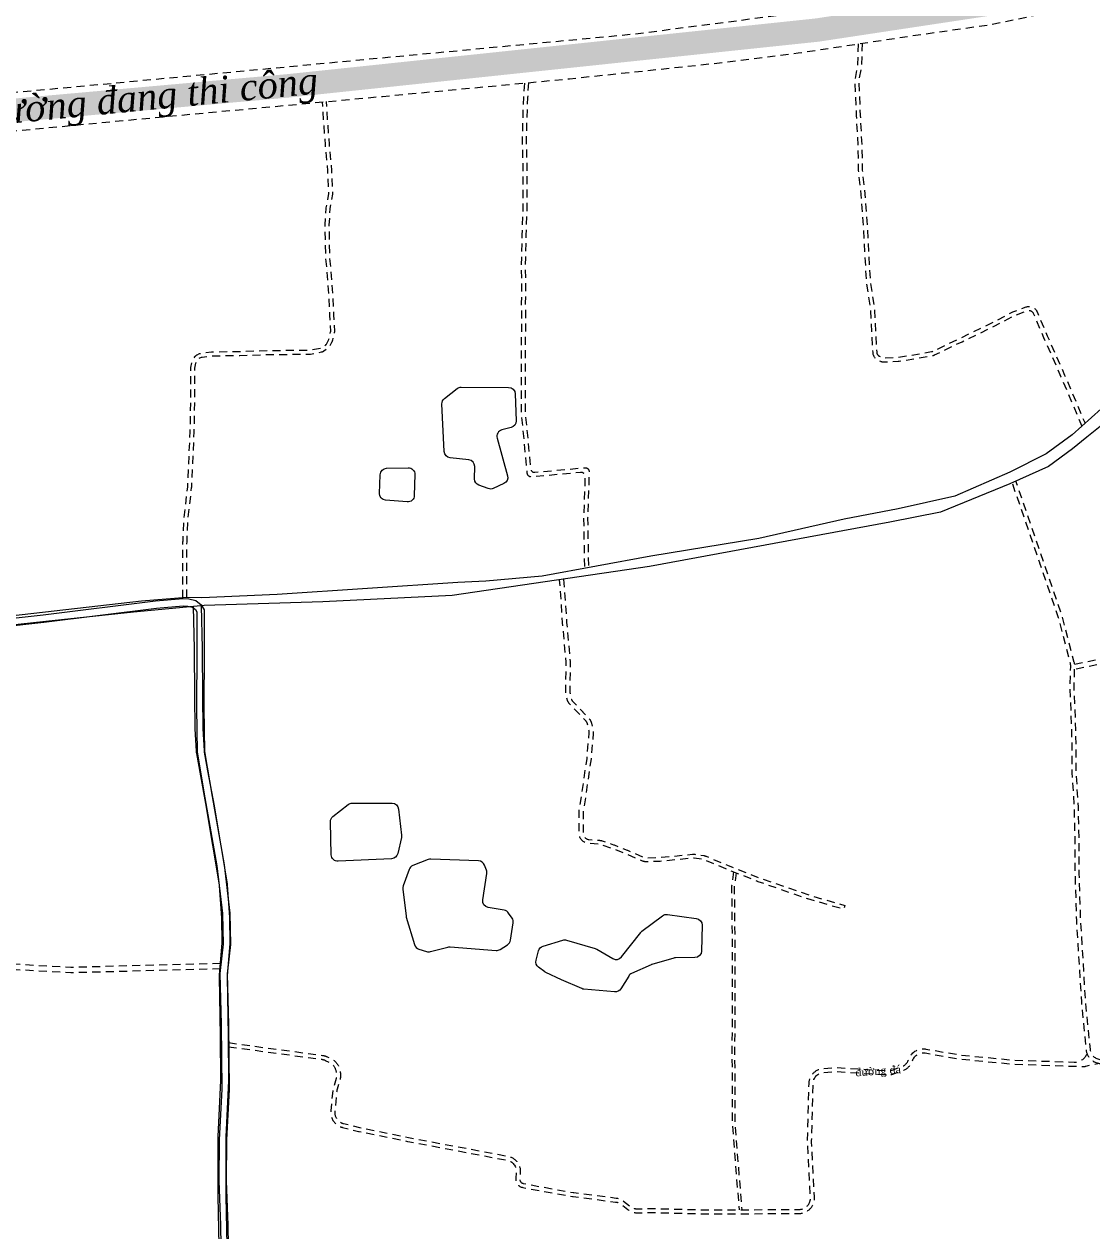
# Model space of a CAD drawing. Header units: metres. Extents: x 556238 to 587446, y 1177111 to 1219372.
# Drawn here: x 578796 to 579595, y 1197665 to 1198566 of the extents above; entities that cross this region are included whole.
import ezdxf

# ---------------------------------------------------------------- set-up
doc = ezdxf.new("R2010")
doc.units = ezdxf.units.M
doc.header["$MEASUREMENT"] = 0
doc.linetypes.add('Xr_Nen GT$0$MON', pattern=[10, 6, -4])
doc.layers.add('DUONG GIAO THONG', color=7, linetype='Continuous')
for name, color, linetype, lineweight in [('Xr_Nen GT$0$DUONG NHUA', 38, 'Continuous', 0), ('Xr_Nen GT$0$DUONG_DA', 38, 'Xr_Nen GT$0$MON', 0), ('Xr_Nen GT$1$SONG_HO', 250, 'Continuous', 0)]:
    doc.layers.add(name, color=color, linetype=linetype, lineweight=lineweight)
doc.styles.add('Xr_Nen GT$0$ROMANS', font='romans.shx')
doc.linetypes.add('Xr_Nen GT$0$TL_P', pattern='A,2,[130,ltypeshp.shx,S=1,R=0,X=0,Y=-1],2', length=4)
doc.linetypes.add('Xr_Nen GT$1$TL_T', pattern='A,2,[130,ltypeshp.shx,S=1,R=0,X=0,Y=1],2', length=4)

# ---------------------------------------------------------------- blocks, each defined once
blk = doc.blocks.new('GT CHINH')
at = {"layer": 'DUONG GIAO THONG', "color": 9, "ltscale": 5, "const_width": 17.5}
blk.add_lwpolyline([(9600.34, 1241.08), (10380.2, 697.39), (10412.89, 663.04), (11029.85, 179.5), (11728, -375.86), (11871.14, -480.88), (11920.46, -512.96), (11974.91, -539.45), (12017.55, -557.15), (12082.46, -571.59), (12223.87, -599.66), (12748.96, -698.88), (12818.38, -714.02), (12898.72, -727.7), (12974.75, -733.01), (13015.14, -731.55), (13104.1, -722.61), (13602.88, -678.05), (13998.06, -636.41), (14123.63, -617.4), (14474.45, -540.82)], dxfattribs=at)

msp = doc.modelspace()

# ---------------------------------------------------------------- linework, layer by layer
at = {"layer": 'Xr_Nen GT$0$DUONG NHUA', "flags": 128}
for points in [[(579612.29641, 1198274.7853), (579591.21363, 1198257.90782), (579580.50088, 1198249.16932), (579562.41771, 1198235.97576), (579533.70748, 1198222.9536), (579481.77049, 1198201.64531), (579443.93823, 1198194.16759), (579264.25631, 1198161.17496), (579116.69092, 1198139.47198), (579019.77788, 1198134.63493), (578931.15973, 1198132.00904), (578878.31097, 1198127.10723), (578812.59456, 1198120.07797), (578741.23822, 1198112.36592)], [(579601.94426, 1198278.97964), (579580.15269, 1198259.49675), (579560.797, 1198245.25381), (579533.67232, 1198231.63072), (579492.39535, 1198213.68479), (579450.07011, 1198204.12243), (579409.71052, 1198196.52492), (579346.01267, 1198182.15303), (579265.0468, 1198168.77277), (579183.8812, 1198153.95027), (579141.75229, 1198150.08431), (579120.85225, 1198149.26178), (578985.67396, 1198140.10736), (578929.37739, 1198137.8006), (578918.27745, 1198137.94079), (578884.16777, 1198135.20303), (578818.85333, 1198127.7364), (578768.68362, 1198121.90336)], [(578743.48582, 1198117.5003), (578810.67649, 1198125.02861), (578894.81171, 1198135.54051), (578915.37109, 1198137.25821), (578919.7621, 1198137.08366), (578924.9411, 1198135.81694), (578928.84539, 1198132.54628), (578931.01185, 1198128.68208), (578931.01185, 1198125.8808), (578931.22547, 1198097.64581), (578930.91848, 1198055.53717), (578931.27351, 1198022.99138), (578937.15544, 1197989.15447), (578945.96773, 1197938.26044), (578950.41269, 1197902.06507), (578950.81179, 1197878.54157), (578948.27387, 1197856.67609), (578949.2413, 1197818.93639), (578949.73162, 1197770.3691), (578947.7537, 1197732.58053), (578947.68391, 1197701.95195), (578948.70599, 1197668.92971), (578949.57169, 1197622.36132)], [(578744.15992, 1198112.04142), (578811.32366, 1198119.5667), (578895.38184, 1198130.06899), (578915.49128, 1198131.74909), (578918.99182, 1198131.60993), (578922.39069, 1198130.77862), (578924.54085, 1198128.97741), (578925.51185, 1198127.24549), (578925.51185, 1198125.85999), (578925.72532, 1198097.64505), (578925.41826, 1198055.52722), (578925.77869, 1198022.48714), (578931.7367, 1197988.21252), (578940.52525, 1197937.45558), (578944.91839, 1197901.68217), (578945.30639, 1197878.81317), (578942.76571, 1197856.92391), (578943.74201, 1197818.83815), (578944.23017, 1197770.48519), (578942.25403, 1197732.73064), (578942.18371, 1197701.87312), (578943.20757, 1197668.79352), (578944.07436, 1197622.16633)]]:
    msp.add_lwpolyline(points, dxfattribs=at)
for points in [[(578942.76395, 1197628.88932), (578941.49305, 1197690.43353, -0.005805289), (578941.49033, 1197690.73538), (578941.60329, 1197734.6251, -0.010572379), (578941.61632, 1197735.17465), (578943.48995, 1197776.91118, 0.012865125), (578943.49684, 1197777.27128), (578943.28004, 1197810.13875, 0.002703634), (578943.27913, 1197810.21445), (578942.50928, 1197854.42783, -0.024324893), (578942.54875, 1197855.69136), (578944.48127, 1197879.83571, 0.021477755), (578944.50346, 1197880.4364), (578944.39712, 1197898.07682, 0.016454406), (578944.37919, 1197898.53707), (578942.66026, 1197922.4233, 0.023243687), (578942.58347, 1197923.06923), (578937.6288, 1197952.86175, -0.000206949), (578937.62704, 1197952.87237), (578932.96358, 1197981.05796, 0.005022954), (578932.93923, 1197981.19648), (578928.07347, 1198007.33279, -0.001112255), (578928.06301, 1198007.38967), (578925.52646, 1198021.35985, -0.032019616), (578925.33461, 1198023.01206), (578924.46957, 1198039.76892, -0.009225778), (578924.45368, 1198040.24836), (578924.10826, 1198063.78357, -0.001731854), (578924.10725, 1198063.87362), (578923.83048, 1198099.59311, 0.003883086), (578923.82879, 1198099.70183), (578923.09395, 1198131.26093)], [(578948.76267, 1197629.0132), (578947.49178, 1197690.5574, -0.005805289), (578947.49031, 1197690.71994), (578947.60327, 1197734.60966, -0.010572379), (578947.61029, 1197734.90557), (578949.48391, 1197776.6421, 0.012865125), (578949.49671, 1197777.31085), (578949.27991, 1197810.17833, 0.002703634), (578949.27823, 1197810.31891), (578948.50837, 1197854.53228, -0.024324893), (578948.52962, 1197855.21265), (578950.46214, 1197879.357, 0.021477755), (578950.50335, 1197880.47257), (578950.39701, 1197898.11298, 0.016454406), (578950.36372, 1197898.96773), (578948.64478, 1197922.85397, 0.023243687), (578948.50218, 1197924.05354), (578943.54751, 1197953.84607, -0.000206949), (578943.54656, 1197953.85179), (578938.8831, 1197982.03738, 0.005022954), (578938.83788, 1197982.29462), (578933.97212, 1198008.43093, -0.001112255), (578933.96649, 1198008.46156), (578931.42994, 1198022.43174, -0.032019616), (578931.32664, 1198023.32139), (578930.46159, 1198040.07825, -0.009225778), (578930.45303, 1198040.33641), (578930.10761, 1198063.87162, -0.001731854), (578930.10707, 1198063.92011), (578929.8303, 1198099.6396, 0.003883086), (578929.82717, 1198099.8415), (578929.08264, 1198131.81639)]]:
    msp.add_lwpolyline(points, format="xyb", dxfattribs=at)
at = {"layer": 'Xr_Nen GT$0$DUONG_DA', "flags": 128}
for points in [[(581277.833, 1198924.969), (581243.48119, 1198930.42656), (581137.528, 1198939.25443), (581035.78385, 1198936.55239), (580977.41788, 1198930.64465), (580899.48507, 1198917.61073), (580841.51845, 1198904.57686), (580758.11105, 1198884.78461), (580647.69315, 1198858.49223), (580385.44316, 1198794.03726), (580199.08255, 1198751.36932), (580068.07723, 1198720.02263), (579901.48598, 1198680.41515), (579680.78603, 1198628.17811), (579513.76989, 1198595.56652), (579429.47509, 1198581.79151), (579252.50424, 1198558.87604), (578864.15355, 1198522.23584), (578652.43211, 1198502.62715), (578487.8953, 1198487.36181), (578403.22756, 1198480.12838), (578374.93208, 1198479.36116), (578347.07513, 1198479.58037), (578317.86342, 1198481.80373), (578289.86047, 1198485.09212), (578261.46578, 1198489.31065), (578236.25975, 1198497.1883), (578212.93223, 1198524.46034), (578206.75735, 1198531.64489), (578205.83115, 1198533.76061), (578206.30203, 1198535.61682)], [(578198.83511, 1198528.92897), (578200.22889, 1198527.19939), (578210.67371, 1198515.68411), (578218.21038, 1198491.87189), (578230.62114, 1198480.51802), (578258.61048, 1198475.08674), (578286.97246, 1198470.73755), (578315.23701, 1198467.46783), (578343.85377, 1198465.41156), (578360.56069, 1198465.09048), (578383.282, 1198465.12057), (578429.28829, 1198467.47283), (578429.87397, 1198453.5559), (578457.68652, 1198455.67624), (578486.47624, 1198458.26692), (578514.7236, 1198461.03821), (578536.52252, 1198462.93482), (578593.35268, 1198468.54394), (578622.05057, 1198471.01779), (578679.30982, 1198476.31734), (578764.26828, 1198484.39733), (578922.37947, 1198499.2836), (579064.58186, 1198512.49439), (579204.39372, 1198525.66477), (579318.42152, 1198537.76591), (579375.40704, 1198544.99999), (579457.67884, 1198557.41268), (579517.45867, 1198565.91741), (579570.13604, 1198576.71776), (579681.31022, 1198599.4278), (579840.04529, 1198636.04665), (579926.70439, 1198656.95313), (580064.83495, 1198689.96697), (580092.93194, 1198696.65664), (580231.23153, 1198729.39117), (580397.25076, 1198769.48577), (580644.89295, 1198828.50843), (580810.79333, 1198868.40069), (580894.50658, 1198887.4152), (580949.97542, 1198898.25686), (580978.46793, 1198902.29128), (581006.417, 1198905.62745), (581034.52136, 1198908.11018), (581063.26168, 1198909.8763), (581091.38803, 1198910.85395), (581120.24818, 1198911.04952), (581148.19106, 1198910.18033), (581176.63604, 1198908.70235), (581205.5281, 1198905.99264), (581233.45036, 1198902.81498), (581272.895, 1198897.96)], [(578943.34557, 1197864.3602), (578831.52343, 1197861.49638), (578656.9284, 1197870.93647), (578589.57367, 1197870.35511)], [(578943.44797, 1197860.36151), (578831.46657, 1197857.49362), (578656.8376, 1197866.93553), (578589.60819, 1197866.35525)]]:
    msp.add_lwpolyline(points, dxfattribs=at)
for points in [[(579420.08965, 1198551.74144), (579419.65825, 1198536.26137, -0.035727063), (579419.60873, 1198535.76429), (579417.65126, 1198524.40912, 0.054520224), (579417.56401, 1198522.99849), (579418.73847, 1198498.11135, 0.000969179), (579418.73971, 1198498.08618), (579419.94524, 1198474.48433, -0.008561834), (579419.9493, 1198474.36454), (579420.22944, 1198457.6786, 0.02193816), (579420.264, 1198457.10953), (579422.47454, 1198436.03821, -0.009335653), (579422.48575, 1198435.908), (579424.54968, 1198405.23375, -0.003851622), (579424.55288, 1198405.17992), (579426.16572, 1198374.05841, 0.025149698), (579426.2323, 1198373.40833), (579429.41613, 1198352.67286, -0.025375776), (579429.45215, 1198352.31966), (579431.03954, 1198321.14397, 0.277253832), (579434.77382, 1198315.58832), (579436.8398, 1198314.62054, 0.12191358), (579439.90366, 1198314.01396), (579450.08911, 1198314.49485, 0.029909871), (579450.86162, 1198314.57781), (579475.61669, 1198318.74524, 0.070436805), (579477.35357, 1198319.29668), (579497.88206, 1198329.16413), (579521.90348, 1198340.70523), (579536.97513, 1198348.69526), (579546.72627, 1198352.27879, -0.399252702), (579551.15245, 1198350.36793), (579558.82756, 1198332.39158), (579571.84116, 1198302.94473), (579587.47461, 1198266.04296)], [(579423.10349, 1198552.19615), (579422.65709, 1198536.1778, -0.035727063), (579422.56513, 1198535.25465), (579420.60765, 1198523.89948, 0.054520224), (579420.56067, 1198523.13991), (579421.73514, 1198498.25276, 0.000969179), (579421.7358, 1198498.23921), (579422.94133, 1198474.63736, -0.008561834), (579422.94888, 1198474.4149), (579423.22901, 1198457.72895, 0.02193816), (579423.24762, 1198457.42253), (579425.45817, 1198436.35121, -0.009335653), (579425.47898, 1198436.1094), (579427.54291, 1198405.43515, -0.003851622), (579427.54886, 1198405.33518), (579429.1617, 1198374.21367, 0.025149698), (579429.19755, 1198373.86363), (579432.38138, 1198353.12816, -0.025375776), (579432.44827, 1198352.47222), (579434.03566, 1198321.29653, 0.277253832), (579436.04643, 1198318.30502), (579438.1124, 1198317.33724, 0.12191358), (579439.76218, 1198317.01062), (579449.94762, 1198317.49151, 0.029909871), (579450.36359, 1198317.53619), (579475.11866, 1198321.70361, 0.070436805), (579476.0539, 1198322.00054), (579496.5824, 1198331.86799), (579520.55077, 1198343.38361), (579535.74953, 1198351.44103), (579545.69144, 1198355.09466, -0.399252702), (579553.9115, 1198351.54592), (579561.57918, 1198333.58695), (579574.59449, 1198304.13627), (579589.83768, 1198268.15567)], [(579170.58941, 1198522.48038), (579169.97694, 1198511.79423), (579169.55974, 1198503.62341), (579169.3096, 1198495.37292), (579168.89162, 1198480.83663), (579169.39157, 1198462.33492), (579169.39778, 1198446.81323), (579169.34464, 1198437.144), (579169.34448, 1198425.00131), (579168.71541, 1198408.86875), (579168.34941, 1198392.2061), (579168.13777, 1198383.80092), (579168.42098, 1198373.36447), (579168.25699, 1198357.72931), (579168.4528, 1198342.09536), (579168.10952, 1198324.99928), (579168.14305, 1198276.74314), (579172.50671, 1198230.97062, 0.413335611), (579175.76892, 1198228.26803), (579212.62926, 1198231.67056, -0.451243247), (579215.90341, 1198228.58517), (579214.88969, 1198197.60062), (579215.45432, 1198159.71617)], [(579173.61065, 1198522.76498), (579172.97256, 1198511.63191), (579172.55742, 1198503.50145), (579172.30829, 1198495.28435), (579171.89279, 1198480.83403), (579172.39155, 1198462.37604), (579172.39778, 1198446.80558), (579172.34464, 1198437.13574), (579172.34448, 1198424.94282), (579171.71413, 1198408.77736), (579171.34858, 1198392.1354), (579171.1388, 1198383.80386), (579171.42141, 1198373.38944), (579171.25719, 1198357.73236), (579171.45317, 1198342.08403), (579171.10954, 1198324.97021), (579171.14295, 1198276.88686), (579175.20931, 1198234.23285, 0.413335611), (579178.47152, 1198231.53026), (579215.73882, 1198234.97036, -0.451243247), (579219.01297, 1198231.88496), (579217.89042, 1198197.57391), (579218.44651, 1198160.2626)], [(578915.2599, 1198137.69859), (578915.14172, 1198154.12214, -0.003230469), (578915.14167, 1198154.18029), (578915.28831, 1198179.78812, -0.0094857), (578915.29252, 1198179.95879), (578916.01441, 1198196.47961, -0.017851133), (578916.03987, 1198196.79982), (578918.78905, 1198220.58676, 0.017412129), (578918.79742, 1198220.69087), (578919.88696, 1198244.66077, -0.000198518), (578919.88713, 1198244.66434), (578920.68826, 1198261.98622, 0.006603938), (578920.68957, 1198262.02582), (578921.12736, 1198284.13151, 0.005840978), (578921.12765, 1198284.16655), (578921.03953, 1198308.90562, -0.054293838), (578921.14158, 1198309.87468), (578921.95475, 1198313.62722, -0.072802046), (578922.41243, 1198314.84776), (578923.82735, 1198317.41274, -0.155419048), (578925.81043, 1198319.29127), (578927.73708, 1198320.22184, -0.083102521), (578929.1631, 1198320.63829), (578936.68316, 1198321.53217, -0.025371466), (578937.13851, 1198321.56299), (578957.70205, 1198321.90944, 0.003175573), (578957.7211, 1198321.90988), (578981.05166, 1198322.59947, -0.005371768), (578981.14833, 1198322.60129), (579009.72981, 1198322.83171, 0.044630639), (579009.9958, 1198322.85766), (579018.39985, 1198324.44315, 0.106312514), (579018.98122, 1198324.68778), (579022.06315, 1198326.84237, 0.119440335), (579022.53059, 1198327.37221), (579024.27125, 1198330.67397, 0.06325229), (579024.404, 1198331.0279), (579025.68045, 1198336.41895, 0.07115065), (579025.71881, 1198336.84197), (579025.08957, 1198349.01771, -0.002263482), (579025.08765, 1198349.05841), (579024.42636, 1198364.57979, 0.009417797), (579024.42289, 1198364.63618), (579022.98582, 1198382.50535, 0.003210135), (579022.98415, 1198382.52453), (579022.06947, 1198392.32186, -0.017136115), (579022.05135, 1198392.62969), (579021.7376, 1198405.40569, -0.005482313), (579021.73626, 1198405.50436), (579021.70838, 1198416.13324, -0.013850855), (579021.71463, 1198416.38243), (579022.36507, 1198428.69544, -0.032616708), (579022.43411, 1198429.27784), (579024.415, 1198439.96948, 0.058164111), (579024.43829, 1198440.31651), (579023.6259, 1198456.816, 0.01091058), (579023.62125, 1198456.88129), (579021.82774, 1198476.14451, -0.0047483), (579021.82063, 1198476.22968), (579020.66801, 1198491.80995, -0.000789609), (579020.66698, 1198491.82412), (579019.49998, 1198508.30623)], [(578918.25824, 1198137.93925), (578918.14164, 1198154.14373, -0.003230469), (578918.14162, 1198154.16311), (578918.28826, 1198179.77094, -0.0094857), (578918.28966, 1198179.82783), (578919.01155, 1198196.34865, -0.017851133), (578919.02004, 1198196.45539), (578921.76921, 1198220.24233, 0.017412129), (578921.79433, 1198220.55464), (578922.88387, 1198244.52454, -0.000198518), (578922.88392, 1198244.52573), (578923.68506, 1198261.84761, 0.006603938), (578923.68898, 1198261.96642), (578924.12677, 1198284.07211, 0.005840978), (578924.12763, 1198284.17724), (578924.03951, 1198308.91631, -0.054293838), (578924.07353, 1198309.23933), (578924.8867, 1198312.99187, -0.072802046), (578925.03926, 1198313.39871), (578926.45419, 1198315.9637, -0.155419048), (578927.11521, 1198316.58987), (578929.04186, 1198317.52045, -0.083102521), (578929.5172, 1198317.65927), (578937.03726, 1198318.55314, -0.025371466), (578937.18904, 1198318.56341), (578957.75259, 1198318.90987, 0.003175573), (578957.80973, 1198318.91119), (578981.14029, 1198319.60078, -0.005371768), (578981.17252, 1198319.60139), (579009.75399, 1198319.83181, 0.044630639), (579010.55196, 1198319.90967), (579018.95601, 1198321.49515, 0.106312514), (579020.70013, 1198322.22906), (579023.78206, 1198324.38364, 0.119440335), (579025.18439, 1198325.97315), (579026.92505, 1198329.27492, 0.06325229), (579027.32329, 1198330.3367), (579028.59974, 1198335.72774, 0.07115065), (579028.71481, 1198336.9968), (579028.08557, 1198349.17255, -0.002263482), (579028.08493, 1198349.18611), (579027.42364, 1198364.70749, 0.009417797), (579027.41324, 1198364.87667), (579025.97616, 1198382.74584, 0.003210135), (579025.97116, 1198382.8034), (579025.05648, 1198392.60073, -0.017136115), (579025.05044, 1198392.70333), (579024.7367, 1198405.47934, -0.005482313), (579024.73625, 1198405.51223), (579024.70837, 1198416.14111, -0.013850855), (579024.71045, 1198416.22417), (579025.3609, 1198428.53718, -0.032616708), (579025.38391, 1198428.73132), (579027.3648, 1198439.42296, 0.058164111), (579027.43466, 1198440.46404), (579026.62227, 1198456.96353, 0.01091058), (579026.60834, 1198457.1594), (579024.81482, 1198476.42262, -0.0047483), (579024.81245, 1198476.45101), (579023.65983, 1198492.03128, -0.000789609), (579023.65949, 1198492.03601), (579022.48783, 1198508.5838)], [(580343.95359, 1197762.3167), (580332.34745, 1197761.7281), (580309.33943, 1197759.993), (580269.74964, 1197756.34907), (580197.37707, 1197749.12698), (580161.49629, 1197745.57348), (580124.55345, 1197742.04315), (580063.35766, 1197735.83648), (580049.61722, 1197734.39597), (580030.3943, 1197735.22489), (580021.2951, 1197736.12665), (580015.37015, 1197739.64736), (580006.9434, 1197742.60222), (579998.58934, 1197743.79523), (579987.97174, 1197743.15334), (579979.83106, 1197742.07676), (579942.9056, 1197735.64273, -0.002899878), (579942.77295, 1197735.62859), (579899.45574, 1197731.26702, 0.045206907), (579897.94965, 1197730.97627), (579879.00908, 1197725.50818, -0.013731138), (579878.39777, 1197725.34974), (579846.47338, 1197718.00492, -0.038871337), (579844.70763, 1197717.74088), (579804.12905, 1197714.86608, -0.019456084), (579803.23486, 1197714.83761), (579779.73737, 1197715.00415, -0.018655907), (579778.88034, 1197715.04222), (579770.08766, 1197715.76221, -0.129363808), (579764.56797, 1197717.70852), (579763.58769, 1197718.37386, -0.196669039), (579758.77, 1197725.63003), (579758.6113, 1197726.42213, -0.034741326), (579758.4071, 1197728.00519), (579757.23229, 1197747.95358, -0.002714511), (579757.22563, 1197748.07827), (579756.1915, 1197769.62102, -0.007143723), (579756.18044, 1197769.94943), (579755.97562, 1197780.51, 0.400976853), (579747.69829, 1197788.8423), (579725.42586, 1197789.42177, 0.000515211), (579725.40835, 1197789.4222), (579683.92609, 1197790.41591, 0.012594338), (579683.49795, 1197790.41538), (579645.98044, 1197789.42378, -0.003274176), (579645.82986, 1197789.42079), (579610.52554, 1197788.95024, -0.016656379), (579609.75971, 1197788.96554), (579601.66898, 1197789.39712, -0.370473916), (579590.83708, 1197799.75196), (579587.35735, 1197835.03053, -0.009365303), (579587.32311, 1197835.45993), (579583.63512, 1197895.98537, -0.007503451), (579583.6193, 1197896.33014), (579582.54197, 1197931.24684, -0.007056243), (579582.53654, 1197931.57137), (579582.46935, 1197957.21809, 0.005779235), (579582.46657, 1197957.41456), (579581.86281, 1197980.86847, 0.008483646), (579581.8505, 1197981.15663), (579580.31232, 1198006.90393, -0.012833321), (579580.29225, 1198007.49382), (579580.0355, 1198038.27978, 0.008844713), (579580.02767, 1198038.58038), (579578.66974, 1198069.62185, -0.018246363), (579578.66368, 1198070.46088), (579579.12863, 1198086.34703, 0.070975966), (579578.85918, 1198088.73295), (579569.98998, 1198122.87318, 0.0194381), (579569.79914, 1198123.50566), (579555.93502, 1198163.73091, -0.000946581), (579555.92091, 1198163.77211), (579544.53894, 1198197.20604, 0.001557854), (579544.52172, 1198197.25613), (579535.29241, 1198223.82292)], [(580343.72887, 1197765.8098), (580332.12718, 1197765.22143), (580309.04742, 1197763.48092), (580269.41547, 1197759.83311), (580197.02953, 1197752.60968), (580161.15735, 1197749.05704), (580124.21038, 1197745.52631), (580062.99861, 1197739.31802), (580049.50956, 1197737.90387), (580030.64247, 1197738.71744), (580022.41433, 1197739.53288), (580016.85785, 1197742.83464), (580007.77781, 1197746.01857), (579998.73259, 1197747.31028), (579987.63628, 1197746.63945), (579979.3722, 1197745.54655), (579942.57045, 1197738.62395, -0.002899878), (579942.47241, 1197738.6135), (579899.1552, 1197734.25193, 0.045206907), (579897.11754, 1197733.85856), (579878.17697, 1197728.39047, -0.013731138), (579877.72513, 1197728.27336), (579845.80075, 1197720.92854, -0.038871337), (579844.49563, 1197720.73338), (579803.91705, 1197717.85858, -0.019456084), (579803.25612, 1197717.83754), (579779.75863, 1197718.00407, -0.018655907), (579779.12518, 1197718.03222), (579770.33249, 1197718.7522, -0.129363808), (579766.25272, 1197720.19078), (579765.27244, 1197720.85611, -0.196669039), (579761.71154, 1197726.21937), (579761.55284, 1197727.01147, -0.034741326), (579761.40191, 1197728.18156), (579760.2271, 1197748.12995, -0.002714511), (579760.22218, 1197748.22211), (579759.18805, 1197769.76487, -0.007143723), (579759.17987, 1197770.00761), (579758.97505, 1197780.56817, 0.400976853), (579747.77631, 1197791.84129), (579725.50388, 1197792.42075, 0.000515211), (579725.48019, 1197792.42134), (579683.99793, 1197793.41505, 0.012594338), (579683.41868, 1197793.41434), (579645.90118, 1197792.42273, -0.003274176), (579645.78988, 1197792.42052), (579610.48555, 1197791.94997, -0.016656379), (579609.91951, 1197791.96128), (579601.82878, 1197792.39286, -0.370473916), (579593.82259, 1197800.04644), (579590.34287, 1197835.32501, -0.009365303), (579590.31755, 1197835.64239), (579586.62956, 1197896.16783, -0.007503451), (579586.61787, 1197896.42266), (579585.54055, 1197931.33936, -0.007056243), (579585.53653, 1197931.57923), (579585.46934, 1197957.22595, 0.005779235), (579585.46557, 1197957.49176), (579584.86182, 1197980.94567, 0.008483646), (579584.84516, 1197981.33554), (579583.30698, 1198007.08283, -0.012833321), (579583.29215, 1198007.51884), (579583.03539, 1198038.3048, 0.008844713), (579583.0248, 1198038.71149), (579581.66687, 1198069.75296, -0.018246363), (579581.66239, 1198070.37311), (579582.12735, 1198086.25926, 0.070975966), (579581.7628, 1198089.48728), (579572.8936, 1198123.6275, 0.0194381), (579572.63541, 1198124.48321), (579558.77128, 1198164.70847, -0.000946581), (579558.76085, 1198164.73891), (579547.37889, 1198198.17285, 0.001557854), (579547.35558, 1198198.24061), (579538.12628, 1198224.8074)], [(579199.91498, 1198151.71205), (579202.16136, 1198119.40376, 0.004438431), (579202.16761, 1198119.32411), (579204.72951, 1198090.00936, -0.023210397), (579204.75787, 1198089.314), (579204.6335, 1198067.31483, 0.052845344), (579204.72814, 1198066.371), (579205.5396, 1198062.47862, 0.141719565), (579206.7101, 1198060.26873), (579214.28544, 1198052.43545, -0.003970911), (579214.36757, 1198052.34916), (579218.90894, 1198047.50138, -0.134746742), (579220.75957, 1198043.98875), (579221.89298, 1198038.84832, -0.075452113), (579222.04231, 1198036.60253), (579220.44819, 1198017.71958, -0.014890098), (579220.39739, 1198017.27588), (579216.28716, 1197988.88569, -0.006359106), (579216.25742, 1197988.69726), (579214.54435, 1197978.67032, 0.043309872), (579214.48011, 1197977.89486), (579214.54388, 1197961.61881, 0.389362708), (579218.67675, 1197957.15144), (579226.9104, 1197956.47752, -0.062628731), (579228.74206, 1197956.09331), (579237.32145, 1197953.13686, -0.011754883), (579237.65202, 1197953.01418), (579247.45594, 1197949.11117, -0.005379173), (579247.60522, 1197949.04988), (579260.15323, 1197943.7389, 0.107914389), (579262.04043, 1197943.38496), (579271.49371, 1197943.6649, 0.01726064), (579271.80367, 1197943.6848), (579296.24345, 1197946.10338, -0.061573426), (579298.08313, 1197946.05858), (579304.80676, 1197945.06066, -0.062927961), (579306.6175, 1197944.55361), (579322.43968, 1197937.88788, 0.005067975), (579322.5241, 1197937.85332), (579346.09182, 1197928.48235, 0.011616048), (579346.28783, 1197928.40964), (579383.24145, 1197915.66989, 0.011586671), (579383.44012, 1197915.60651), (579410.1929, 1197907.74984), (579409.34757, 1197904.8714), (579382.59479, 1197912.72807, -0.011586671), (579382.26368, 1197912.8337), (579345.31006, 1197925.57345, -0.011616048), (579344.98338, 1197925.69464), (579321.41566, 1197935.06561, -0.005067975), (579321.27495, 1197935.12321), (579305.45277, 1197941.78893, 0.062927961), (579304.36633, 1197942.09317), (579297.6427, 1197943.09108, 0.061573426), (579296.53889, 1197943.11797), (579272.09911, 1197940.69938, -0.01726064), (579271.58251, 1197940.66621), (579262.12923, 1197940.38628, -0.107914389), (579258.9839, 1197940.97617), (579246.43588, 1197946.28715, 0.005379173), (579246.34632, 1197946.32393), (579236.5424, 1197950.22693, 0.011754883), (579236.34406, 1197950.30054), (579227.76466, 1197953.25699, 0.062628731), (579226.66567, 1197953.48752), (579218.43202, 1197954.16144, -0.389362708), (579211.5439, 1197961.60706), (579211.48013, 1197977.88311, -0.043309872), (579211.5872, 1197979.17554), (579213.30027, 1197989.20248, 0.006359106), (579213.31811, 1197989.31554), (579217.42834, 1198017.70572, 0.014890098), (579217.45882, 1198017.97195), (579219.05295, 1198036.8549, 0.075452113), (579218.96335, 1198038.20237), (579217.82994, 1198043.3428, 0.134746742), (579216.71956, 1198045.45038), (579212.17819, 1198050.29816, 0.003970911), (579212.12891, 1198050.34993), (579204.55357, 1198058.18322, -0.141719565), (579202.60275, 1198061.86635), (579201.79128, 1198065.75873, -0.052845343), (579201.63355, 1198067.33179), (579201.75792, 1198089.33096, 0.023210397), (579201.7409, 1198089.74818), (579199.179, 1198119.06293, -0.004438431), (579199.16859, 1198119.19567), (579196.93818, 1198151.27424)], [(579582.01099, 1198088.26141), (579609.39075, 1198093.83642), (579641.06724, 1198099.72812), (579675.65114, 1198107.89527), (579698.64759, 1198115.30218), (579731.69662, 1198124.40966), (579732.75931, 1198120.55341), (579699.79261, 1198111.46862), (579689.26508, 1198108.07781, 0.402466026), (579685.98089, 1198101.97856), (579696.62768, 1198063.70588, -0.004912906), (579696.6607, 1198063.58249), (579704.52371, 1198033.00176, 0.362610472), (579708.16639, 1198030.38249), (579734.83525, 1198032.31491, 0.000313456), (579734.83963, 1198032.31523), (579754.53362, 1198033.76707, -0.280321686), (579760.54898, 1198030.68853), (579762.17658, 1198028.04073, -0.146705585), (579763.13587, 1198024.43208), (579761.69352, 1197978.67353, 0.000678919), (579761.69324, 1197978.66403), (579760.01586, 1197920.42725, 0.009197848), (579760.01452, 1197920.2985), (579760.29318, 1197885.44877, -0.001241196), (579760.29335, 1197885.4165), (579760.38272, 1197855.93271, -0.026083824), (579760.34944, 1197855.25581), (579757.98868, 1197832.02656, 0.034574303), (579757.97314, 1197831.54334), (579759.16968, 1197799.18533, -0.010680222), (579759.17401, 1197798.90771), (579758.97505, 1197780.56817)], [(579756.11082, 1197787.94194), (579756.17406, 1197798.92498, 0.010680222), (579756.17173, 1197799.07447), (579754.97519, 1197831.43248, -0.034574303), (579755.00406, 1197832.32988), (579757.36481, 1197855.55913, 0.026083824), (579757.38273, 1197855.92362), (579757.29337, 1197885.40741, 0.001241196), (579757.29327, 1197885.42478), (579757.01462, 1197920.27451, -0.009197848), (579757.01711, 1197920.51362), (579758.69448, 1197978.7504, -0.000678919), (579758.69501, 1197978.76804), (579760.13736, 1198024.52659, 0.146705585), (579759.62082, 1198026.46971), (579757.99322, 1198029.11751, 0.280321686), (579754.75418, 1198030.77519), (579735.06019, 1198029.32334, -0.000313456), (579735.05206, 1198029.32275), (579708.3832, 1198027.39033, -0.362610472), (579701.61821, 1198032.25469), (579693.75521, 1198062.83542, 0.004912906), (579693.73743, 1198062.90186), (579683.23103, 1198100.66985, 0.4260595), (579676.88105, 1198104.08905), (579676.72567, 1198104.039), (579641.8931, 1198095.81313), (579610.15453, 1198089.90988), (579582.06726, 1198084.20624)], [(579326.99625, 1197932.84666), (579325.62578, 1197923.01386, 0.036945962), (579325.52094, 1197921.39384), (579326.06241, 1197862.73925, -0.00345419), (579326.0627, 1197862.61491), (579325.79292, 1197803.78312, 0.001738186), (579325.79283, 1197803.70664), (579325.92902, 1197746.17792, 0.01915735), (579325.96328, 1197745.336), (579331.10494, 1197680.37672)], [(579328.90955, 1197932.08589), (579327.60663, 1197922.73777, 0.036945962), (579327.52085, 1197921.4123), (579328.06232, 1197862.75772, -0.00345419), (579328.06267, 1197862.60573), (579327.7929, 1197803.77395, 0.001738186), (579327.79283, 1197803.71137), (579327.92901, 1197746.18265, 0.01915735), (579327.95705, 1197745.49381), (579333.1103, 1197680.38806)], [(578949.3123, 1197805.26872), (578975.94872, 1197801.6502, 0.00030517), (578975.95901, 1197801.64881), (579019.53122, 1197795.78376, -0.079450883), (579023.00891, 1197794.73699), (579026.19762, 1197793.19298, -0.227205313), (579032.39283, 1197785.4218), (579032.84877, 1197783.4407, -0.12917306), (579032.66929, 1197777.59902), (579030.55214, 1197770.44271, 0.047695554), (579030.24289, 1197768.85457), (579028.79998, 1197754.02608, 0.239816436), (579031.61503, 1197746.84802), (579031.7756, 1197746.70537, 0.121336651), (579035.37267, 1197744.81061), (579047.24287, 1197741.8639, 0.010816759), (579047.6016, 1197741.78304), (579083.856, 1197734.43161, 0.003400534), (579083.96946, 1197734.4094), (579158.15241, 1197720.41477, -0.384230293), (579167.48093, 1197708.16052), (579167.10886, 1197703.68891, 0.386532895), (579169.97558, 1197699.95426), (579207.02397, 1197693.27229, 0.012646957), (579207.44886, 1197693.20671), (579239.17525, 1197689.1281, -0.135159519), (579244.80725, 1197686.76984), (579249.7357, 1197682.90333, 0.174452121), (579255.20002, 1197681.09367), (579265.80612, 1197681.36546, -0.013411417), (579266.42294, 1197681.36472), (579306.46914, 1197680.24224, 0.008419339), (579306.75536, 1197680.23904), (579376.05556, 1197680.63088, 0.427586521), (579384.4964, 1197689.56487), (579382.37854, 1197730.97784, -0.019148769), (579382.36727, 1197731.85829), (579383.4627, 1197774.82399, -0.385483201), (579394.11347, 1197785.99976), (579402.50339, 1197786.61828, -0.034048778), (579404.0678, 1197786.62691), (579442.10435, 1197784.24443, 0.10214081), (579445.50716, 1197784.72751), (579452.66751, 1197787.29748, 0.208919545), (579457.61721, 1197791.96917), (579458.34134, 1197793.67063, -0.348246892), (579470.89142, 1197800.49748), (579495.34698, 1197796.24856, 0.018602669), (579495.97351, 1197796.16357), (579535.06414, 1197792.33532, 0.015559572), (579535.59187, 1197792.30017), (579581.65468, 1197790.66941, 0.28308503), (579590.77126, 1197795.84507), (579591.43656, 1197797.05506)], [(578949.33228, 1197802.23845), (578975.54489, 1197798.67751, 0.00030517), (578975.5588, 1197798.67563), (579019.13101, 1197792.81058, -0.079450883), (579021.70148, 1197792.03688), (579024.89019, 1197790.49286, -0.227205313), (579029.46926, 1197784.74895), (579029.9252, 1197782.76785, -0.12917306), (579029.79254, 1197778.45009), (579027.67539, 1197771.29378, 0.047695554), (579027.25699, 1197769.14512), (579025.81408, 1197754.31663, 0.239816436), (579029.62268, 1197744.60513), (579029.78325, 1197744.46249, 0.121336651), (579034.64988, 1197741.89899), (579046.52007, 1197738.95227, 0.010816759), (579047.00541, 1197738.84288), (579083.25981, 1197731.49144, 0.003400534), (579083.41332, 1197731.4614), (579157.59627, 1197717.46677, -0.384230293), (579164.49126, 1197708.40928), (579164.11919, 1197703.93767, 0.386532895), (579169.4431, 1197697.00189), (579206.49149, 1197690.31993, 0.012646957), (579207.06635, 1197690.2312), (579238.79274, 1197686.15259, -0.135159519), (579242.95551, 1197684.40952), (579247.88396, 1197680.54301, 0.174452121), (579255.27688, 1197678.09465), (579265.88298, 1197678.36644, -0.013411417), (579266.33888, 1197678.3659), (579306.38509, 1197677.24342, 0.008419339), (579306.77232, 1197677.23908), (579376.07252, 1197677.63093, 0.427586521), (579387.49249, 1197689.71809), (579385.37462, 1197731.13106, -0.019148769), (579385.36629, 1197731.78183), (579386.46173, 1197774.74753, -0.385483201), (579394.33404, 1197783.00788), (579402.72396, 1197783.6264, -0.034048778), (579403.88026, 1197783.63277), (579441.91681, 1197781.2503, 0.10214081), (579446.52061, 1197781.90387), (579453.68096, 1197784.47384, 0.208919545), (579460.37761, 1197790.79436), (579461.10174, 1197792.49583, -0.348246892), (579470.37789, 1197797.54176), (579494.83345, 1197793.29283, 0.018602669), (579495.68111, 1197793.17785), (579534.77174, 1197789.3496, 0.015559572), (579535.48572, 1197789.30205), (579587.93112, 1197787.44532, 0.065597431), (579590.53184, 1197787.69476), (579599.4164, 1197789.74343)]]:
    msp.add_lwpolyline(points, format="xyb", dxfattribs=at)
at = {"layer": 'Xr_Nen GT$1$SONG_HO', "linetype": 'Xr_Nen GT$0$TL_P', "flags": 128}
for points in [[(579110.64913, 1198247.14848), (579108.95281, 1198282.60521, -0.244396984), (579110.88227, 1198286.7947), (579120.28633, 1198294.09035, -0.167495984), (579123.37122, 1198295.13976), (579158.81076, 1198294.99753, -0.404553856), (579163.78858, 1198290.14294), (579164.3752, 1198269.9754, -0.350219136), (579160.62594, 1198264.98844), (579153.73531, 1198263.21138, 0.4195702), (579150.16594, 1198257.03301), (579157.95258, 1198228.96874, -0.368775376), (579155.21093, 1198223.08346), (579147.28632, 1198219.46596, -0.196098603), (579143.51274, 1198219.31133), (579136.62349, 1198221.79749, -0.31872383), (579133.32096, 1198226.54917), (579133.41128, 1198235.84817, 0.384733268), (579128.96738, 1198240.86574), (579115.08756, 1198242.41841, -0.368315032)], [(579062.17239, 1198215.7962), (579062.68037, 1198229.70494, -0.395937812), (579067.5456, 1198234.52072), (579083.55625, 1198234.94176, -0.429659901), (579088.68599, 1198229.81273), (579088.27806, 1198214.22021, -0.429546016), (579082.88907, 1198209.36626), (579066.77836, 1198210.629, -0.402048276)], [(579027.43142, 1197974.3697), (579038.85764, 1197983.26836, -0.16694441), (579041.92984, 1197984.32355), (579071.59136, 1197984.32355, -0.382397938), (579076.56123, 1197979.87161), (579078.72821, 1197960.22133, -0.08382572), (579078.63266, 1197958.55925), (579075.89686, 1197946.58882, -0.336435992), (579071.26219, 1197942.70857), (579031.3654, 1197940.79415, -0.420878058), (579026.12735, 1197945.66218), (579025.50521, 1197970.29866, -0.237935514)], [(579184.5293, 1197877.44083), (579199.2476, 1197881.95662, -0.147325473), (579202.13148, 1197881.97148), (579223.53943, 1197875.64373, -0.060642161), (579224.64838, 1197875.16368), (579236.69872, 1197868.10855, 0.374834082), (579243.15656, 1197869.33434), (579257.55488, 1197887.65969, -0.064749903), (579258.47573, 1197888.56251), (579273.79571, 1197900.11709, -0.199110289), (579277.50401, 1197901.07629), (579299.15038, 1197898.0266, -0.378739872), (579303.45208, 1197892.98875), (579303.11823, 1197873.74968, -0.406751843), (579298.15994, 1197868.8366), (579283.59991, 1197868.71732, 0.069790666), (579282.22595, 1197868.51311), (579265.89311, 1197863.69422, 0.033726458), (579265.2612, 1197863.46045), (579250.79564, 1197856.97001, 0.150038238), (579248.58857, 1197855.03577), (579242.7597, 1197845.5993, -0.282982855), (579238.07821, 1197843.24523), (579215.06207, 1197845.22078, -0.081817787), (579213.48669, 1197845.62119), (579198.43929, 1197852.20006, -0.00456856), (579198.35591, 1197852.23743), (579186.66172, 1197857.60687, -0.052379839), (579185.76303, 1197858.13962), (579181.141, 1197861.57926, -0.30648167), (579179.29224, 1197866.86879), (579181.16208, 1197873.93913, -0.259221797)]]:
    msp.add_lwpolyline(points, format="xyb", close=True, dxfattribs=at)
at = {"layer": 'Xr_Nen GT$1$SONG_HO', "linetype": 'Xr_Nen GT$1$TL_T', "flags": 128}
msp.add_lwpolyline([(579084.3343, 1197934.68389), (579079.92857, 1197922.38198, 0.116448765), (579079.67164, 1197920.09858), (579082.10253, 1197899.90511, 0.043145676), (579082.27875, 1197899.06202), (579088.44863, 1197878.55707, 0.246616341), (579091.70485, 1197875.23815), (579097.5017, 1197873.37262, 0.141876439), (579100.28203, 1197873.29063), (579113.32936, 1197876.65544, -0.082122496), (579114.95442, 1197876.79966), (579149.38121, 1197874.20027, 0.16060675), (579152.42047, 1197874.95412), (579157.94818, 1197878.43225, 0.217438298), (579160.22715, 1197881.90342), (579162.20343, 1197894.74073, 0.190109474), (579161.39193, 1197898.31944), (579158.78969, 1197902.13358, 0.204908729), (579155.47391, 1197904.24886), (579143.59724, 1197906.20978, -0.410473489), (579139.46853, 1197911.89435), (579142.46191, 1197931.5878, 0.130984156), (579142.1801, 1197934.14783), (579140.73655, 1197937.86823, 0.299454718), (579136.25932, 1197941.05617), (579100.56261, 1197942.37198, 0.101678211), (579098.57746, 1197942.03976), (579087.24056, 1197937.66246, 0.217960836)], format="xyb", close=True, dxfattribs=at)

# ---------------------------------------------------------------- texts
at = {"layer": 'Xr_Nen GT$0$DUONG_DA', "attachment_point": 1, "style": 'Xr_Nen GT$0$ROMANS'}
for s, width, insert, char_height, rotation in [('{\\fTimes New Roman|b0|i1|c0|p18;Đường đang thi công}', 433.9584041, (578757.96517, 1198509.48666), 20, 5.59337659), ('{\\fTimes New Roman|b0|i0|c0|p18;đường đá}', 37.5841176, (579417.86011, 1197785.99375), 6, 4.13081638)]:
    msp.add_mtext_dynamic_manual_height_columns(s, width=width, gutter_width=5, heights=[0], dxfattribs=dict(at, insert=insert, char_height=char_height, rotation=rotation))

# ---------------------------------------------------------------- next in the draw order: block references
at = {"layer": 'DUONG GIAO THONG'}
msp.add_blockref('GT CHINH', (565391.56753, 1199198.47471), dxfattribs=at)

doc.saveas('drawing.dxf')
